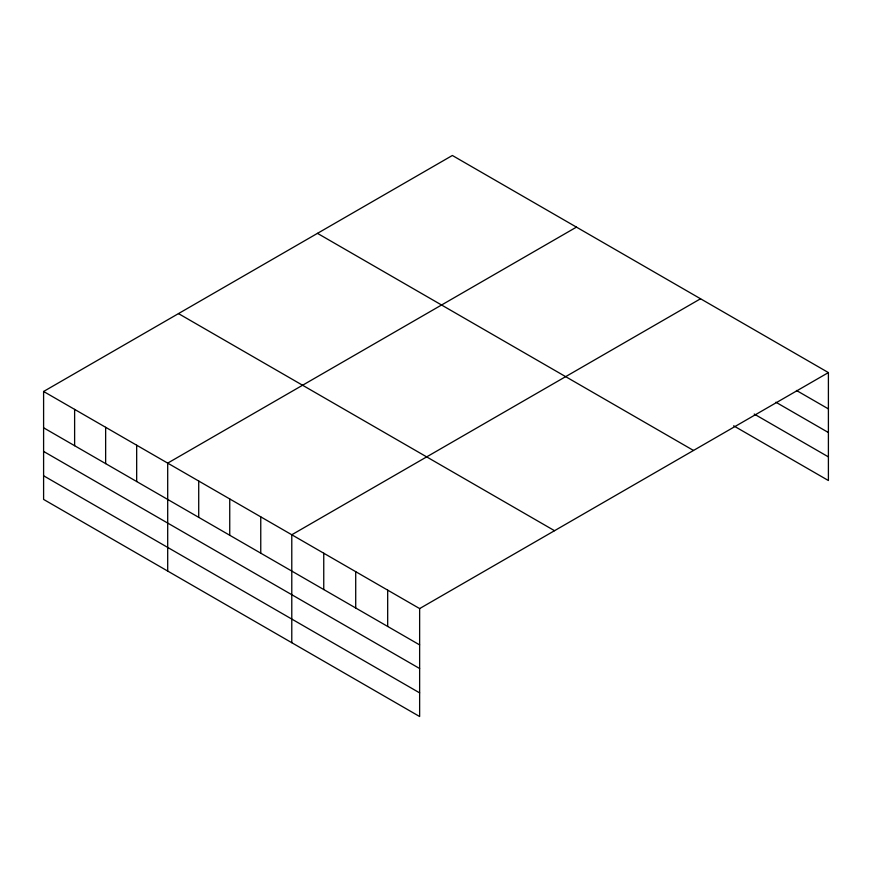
<?xml version="1.0" encoding="UTF-8"?>
<svg xmlns="http://www.w3.org/2000/svg" width="872" height="872" viewBox="0 0 872 872"><rect width="100%" height="100%" fill="white"/><g stroke="black" fill="none" stroke-linecap="round" stroke-linejoin="round"><path stroke-width="1.31" d="M733.646 425.819L828.4 480.527L828.4 372.584L452.361 155.478L43.6 391.474L43.6 499.416L419.639 716.522L419.639 608.58L43.6 391.474M576.457 227.123L167.697 463.119L167.697 571.062M700.543 298.769L291.782 534.765L291.782 642.697M419.639 608.58L828.4 372.584M796.441 390.449L828.4 408.903M775.884 402.221L828.4 432.534M754.204 414.047L828.4 456.884M317.473 233.358L693.513 450.464M178.488 313.604L554.527 530.699M43.6 427.792L419.639 644.899M43.6 451.423L419.639 668.53M43.6 475.774L419.639 692.88M387.68 590.126L387.68 626.445M355.711 571.672L355.711 607.991M323.752 553.219L323.752 589.537M260.761 516.856L260.761 553.164M229.739 498.948L229.739 535.255M198.718 481.028L198.718 517.347M136.675 445.211L136.675 481.529M105.643 427.302L105.643 463.61M74.621 409.393L74.621 445.701"/></g></svg>
